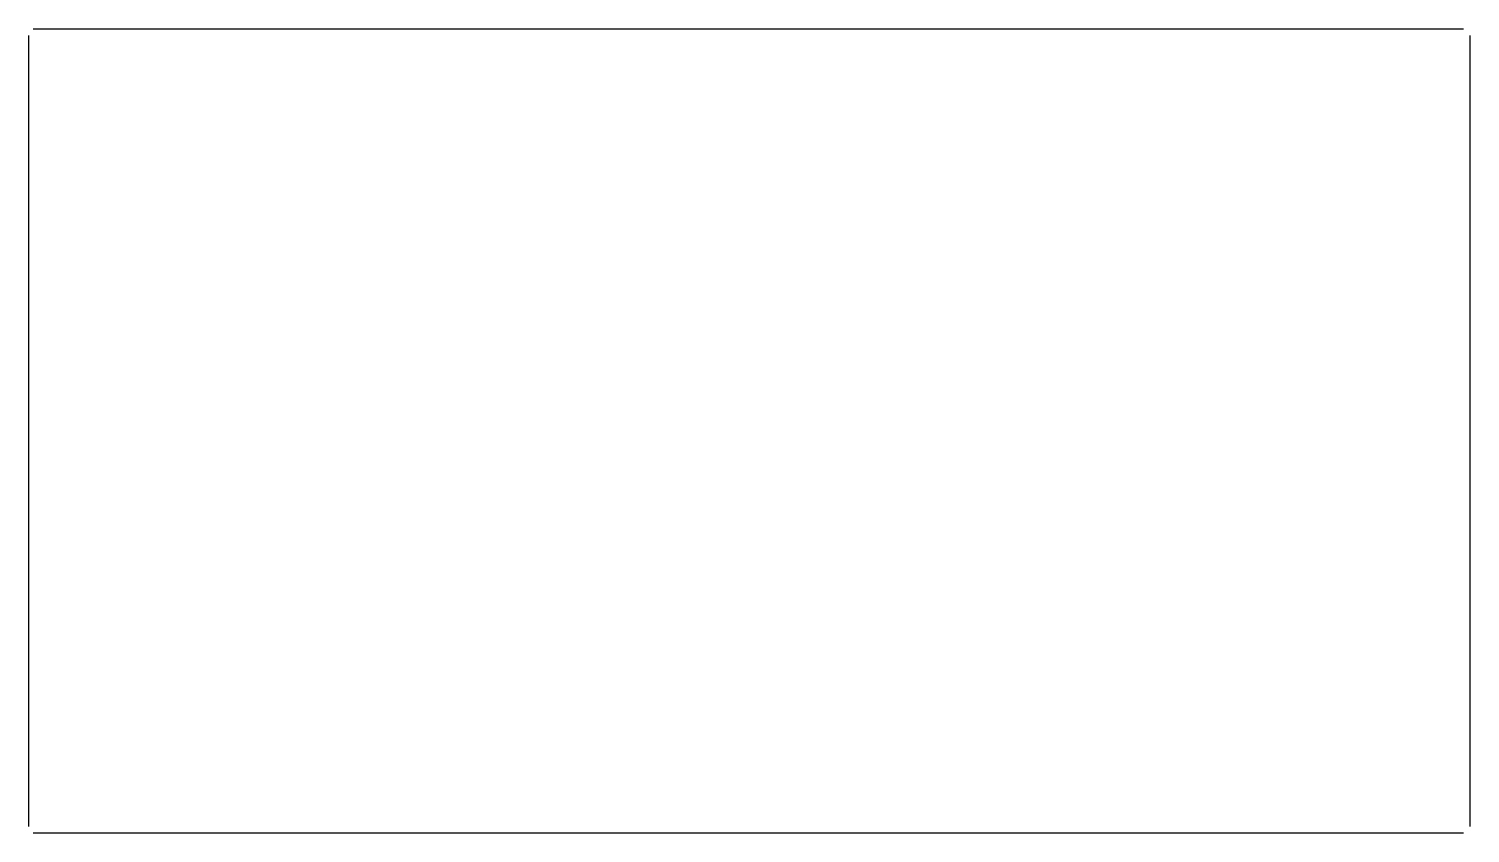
# Model space of a CAD drawing. Extents: x -215 to -43, y -70 to 26.
import ezdxf

# ---------------------------------------------------------------- set-up
doc = ezdxf.new("R2010")
doc.units = 0
doc.layers.add('Unfold_Sketch_bends', color=7, linetype='CONTINUOUS')

msp = doc.modelspace()

# ---------------------------------------------------------------- linework, layer by layer
at = {"layer": 'Unfold_Sketch_bends'}
for p, q in [((-214.232, 25.7854), (-44.2321, 25.7854)), ((-214.756, -69), (-214.756, 25)), ((-43.4467, -69), (-43.4467, 25)), ((-44.2321, -69.7854), (-214.232, -69.7854))]:
    msp.add_line(p, q, dxfattribs=at)

doc.saveas('drawing.dxf')
